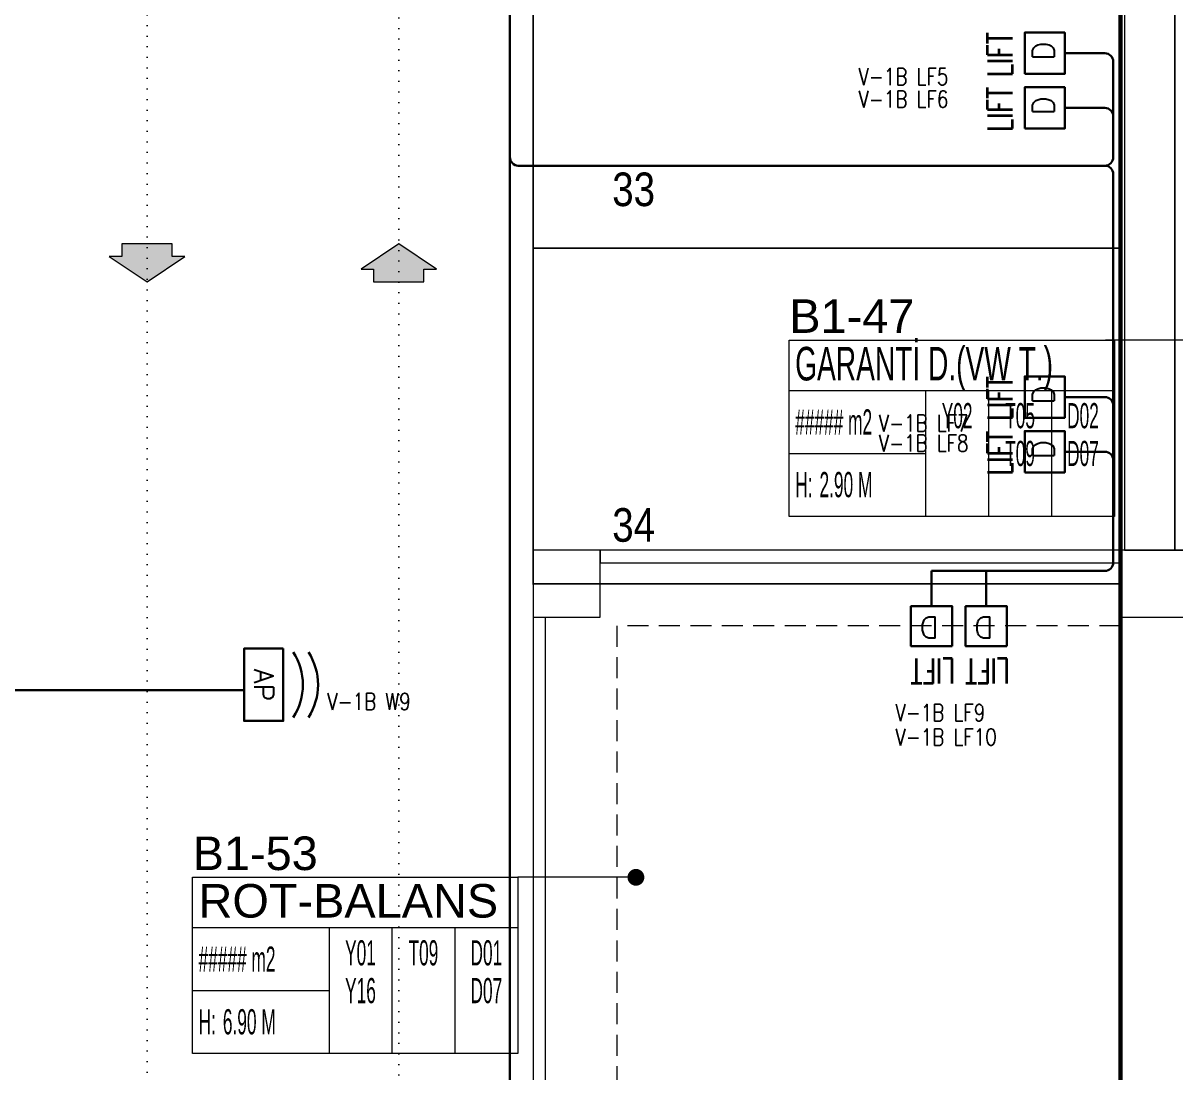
# Model space of a CAD drawing. Header units: metres. Extents: x -13621 to 152406, y -16073 to 22221.
# Drawn here: x 58352 to 59725, y 1058 to 2308 of the extents above; entities that cross this region are included whole.
import ezdxf
from ezdxf.enums import TextEntityAlignment as Align

# ---------------------------------------------------------------- set-up
doc = ezdxf.new("R2010")
doc.units = ezdxf.units.M
doc.header["$LTSCALE"] = 100
doc.header["$MEASUREMENT"] = 0
doc.linetypes.add('DOT2', pattern=[0.125, 0, -0.125])
doc.linetypes.add('HIDDEN', pattern=[0.375, 0.25, -0.125])
doc.layers.get('0').update_dxf_attribs({"color": 9, "lineweight": 9})
for name, color, linetype, lineweight in [('00', 9, 'Continuous', 9), ('01', 9, 'Continuous', 9), ('05', 9, 'Continuous', 9), ('06D', 9, 'Continuous', 9), ('20', 9, 'DOT2', 9), ('21', 9, 'Continuous', 9), ('21_mahal200', 9, 'Continuous', 9), ('Data  Tavan', 170, 'Continuous', 30), ('E-ACCESS POINT (KABLOSUZ ERİŞİM İÇİN)', 7, 'Continuous', 30), ('E-DATA LIFT PRIZI', 7, 'Continuous', 30), ('E-YAZI', 7, 'Continuous', 30)]:
    doc.layers.add(name, color=color, linetype=linetype, lineweight=lineweight)
doc.styles.add('Arial', font='arial.ttf', dxfattribs={"height": 2.5})
doc.styles.add('E-YAZI', font='txttw.shx')
doc.styles.add('MuuM_TEXT-STANDART', font='ARIALN.TTF')
doc.dimstyles.new('MuuM_DIM200', dxfattribs={"dimscale": 20, "dimtxt": 2, "dimasz": 1, "dimexe": 1, "dimexo": 1, "dimgap": 1, "dimtad": 1, "dimdec": 1, "dimrnd": 0.5, "dimdsep": 46, "dimtxsty": 'MuuM_TEXT-STANDART', "dimblk": 'ARCHTICK', "dimcen": 0, "dimdle": 0.15, "dimclrd": 256, "dimclre": 256, "dimclrt": 256, "dimadec": 0, "dimazin": 0, "dimtfac": 5, "dimtdec": 1, "dimtix": 1, "dimtmove": 2, "dimatfit": 3, "dimldrblk": 'DOT', "dimfxl": 3, "dimfxlon": 1, "dimtolj": 1, "dimlwd": -1, "dimlwe": -1, "dimarcsym": 0})

# ---------------------------------------------------------------- blocks, each defined once
blk = doc.blocks.new('*U215')
at = {"layer": 'E-ACCESS POINT (KABLOSUZ ERİŞİM İÇİN)', "color": 4}
blk.add_lwpolyline([(-2.395, 3.237), (2.395, 3.237), (2.395, 0.647), (-2.395, 0.647)], close=True, dxfattribs=at)
at = {"layer": 'E-ACCESS POINT (KABLOSUZ ERİŞİM İÇİN)', "color": 3}
for centre in [(0, 1.555), (0, 0.549)]:
    blk.add_arc(centre, 3.988, 57.1828, 122.8172, dxfattribs=at)
at = {"layer": 'E-ACCESS POINT (KABLOSUZ ERİŞİM İÇİN)', "color": 3, "style": 'E-YAZI'}
blk.add_text('AP', height=1.28, dxfattribs=at).set_placement((-1.054, 1.311))
blk = doc.blocks.new('E-DATA LIFT PRIZI')
at = {"layer": 'E-DATA LIFT PRIZI', "color": 2}
blk.add_line((0, 0), (0, 42), dxfattribs=at)
blk.add_lwpolyline([(-24.6, 89.6), (24.6, 89.6), (24.6, 42), (-24.6, 42)], close=True, dxfattribs=at)
at = {"layer": 'E-DATA LIFT PRIZI', "color": 2, "style": 'E-YAZI', "width": 0.7}
blk.add_text('LIFT', height=30, dxfattribs=at).set_placement((-28, 104.2))
at = {"layer": 'E-DATA LIFT PRIZI', "color": 2, "style": 'E-YAZI'}
blk.add_text('D', height=25.6, dxfattribs=at).set_placement((-8.8, 54.6))
blk = doc.blocks.new('p-kolon_80x80')
blk.add_lwpolyline([(-40, -40), (40, -40), (40, 40), (-40, 40)], close=True)
blk = doc.blocks.new('1.bod.mimari.elk')
at = {"layer": '01'}
for p in [(3000, -6990), (3700, -6990)]:
    blk.add_blockref('p-kolon_80x80', p, dxfattribs=at)
blk = doc.blocks.new('p-birim')
blk.add_lwpolyline([(0, 0), (1, 0), (1, 1), (0, 1)], close=True)
blk = doc.blocks.new('p-işyeri')
at = {"color": 0, "const_width": 2}
blk.add_lwpolyline([(200, 0), (200, 700), (-200, 700), (-200, 0)], close=True, dxfattribs=at)
blk = doc.blocks.new('0_arrow1')
blk.add_hatch(color=254).paths.add_polyline_path([(0, 0), (-22.5, -15), (-15, -15), (-15, -22.5), (15, -22.5), (15, -15), (22.5, -15)])
at = {"linetype": 'ByBlock', "lineweight": -2}
blk.add_lwpolyline([(15, -22.5), (-15, -22.5), (-15, -15), (-22.5, -15), (0, 0), (22.5, -15), (15, -15)], close=True, dxfattribs=at)
blk.add_point((0, 0))
blk = doc.blocks.new('0_roomno2')
blk.add_lwpolyline([(19.375, -10.5), (0, -10.5), (0, 0), (19.375, 0)], close=True)
for points in [[(0, -3), (19.375, -3)], [(8.125, -3), (8.125, -10.5)], [(11.875, -3), (11.875, -10.5)], [(15.625, -3), (15.625, -10.5)], [(0, -6.75), (8.125, -6.75)]]:
    blk.add_lwpolyline(points)
at = {"style": 'MuuM_TEXT-STANDART', "width": 0.6}
blk.add_text('H:', height=1.5, dxfattribs=at).set_placement((0.35, -8.608), align=Align.MIDDLE_LEFT)
at = {"style": 'Arial'}
blk.add_attdef('ODANO', (0, 1.17), '', height=2, dxfattribs=at)
blk.add_attdef('MEKANADI', text='', height=2, dxfattribs=at).set_placement((0.35, -3), align=Align.BOTTOM_LEFT)
at = {"style": 'MuuM_TEXT-STANDART', "width": 0.6}
for tag, p in [('M2', (0.35, -4.875)), ('TEMIZTAVANYUKSEKLIGI', (1.8, -8.608))]:
    blk.add_attdef(tag, text='', height=1.5, dxfattribs=at).set_placement(p, align=Align.MIDDLE_LEFT)
for tag, p in [('YER01', (10, -4.5)), ('TAVAN01', (13.75, -4.5)), ('DUVAR01', (17.5, -4.5)), ('YER02', (10, -6.75)), ('TAVAN02', (13.75, -6.75)), ('DUVAR02', (17.5, -6.75)), ('YER03', (10, -9)), ('TAVAN03', (13.75, -9)), ('DUVAR03', (17.5, -9))]:
    blk.add_attdef(tag, text='', height=1.5, dxfattribs=at).set_placement(p, align=Align.MIDDLE_CENTER)
blk = doc.blocks.new('_ArchTick')
at = {"color": 0, "linetype": 'ByBlock', "const_width": 0.15}
blk.add_lwpolyline([(-0.5, -0.5), (0.5, 0.5)], dxfattribs=at)
blk = doc.blocks.new('_Dot')
at = {"color": 0, "linetype": 'ByBlock', "lineweight": -2}
blk.add_line((-0.5, 0), (-1, 0), dxfattribs=at)
at = {"color": 0, "linetype": 'ByBlock', "const_width": 0.5}
blk.add_lwpolyline([(-0.25, 0, 1), (0.25, 0, 1)], format="xyb", close=True, dxfattribs=at)
blk = doc.blocks.new('1.bod.mimari1.elk')
at = {"layer": '00'}
for points in [[(3740, -6230), (3740, -6230), (3740, -6230), (3725, -6230), (3725, -6950), (3740, -6950), (3740, -6690), (3740, -6690), (3740, -6675), (3740, -6675), (3740, -6230), (3740, -6230)], [(3040, -6965), (3660, -6965), (3660, -6950), (3040, -6950)]]:
    blk.add_lwpolyline(points, close=True, dxfattribs=at)
blk.add_lwpolyline([(2960, -7030), (2960, -7660), (2975, -7660), (2975, -7030)], dxfattribs=at)
at = {"layer": '06D', "linetype": 'DOT2'}
for points in [[(2500, -1650), (2500, -7740, 0.4142136), (3100, -8340), (12425, -8340)], [(2800, -1678.64), (2800, -7740, 0.4142136), (3100, -8040), (11395.6, -8040)]]:
    blk.add_lwpolyline(points, format="xyb", dxfattribs=at)
at = {"layer": '20', "ltscale": 2, "const_width": 5}
blk.add_lwpolyline([(4440, -7830), (3660, -7830), (3660, -4550), (4440, -4550)], close=True, dxfattribs=at)
at = {"layer": '20', "linetype": 'HIDDEN'}
blk.add_lwpolyline([(3060, -7740), (3660, -7740), (3660, -7040), (3060, -7040)], close=True, dxfattribs=at)
at = {"layer": '05', "xscale": 60.00000000000003, "yscale": 720}
blk.add_blockref('p-birim', (3665, -6950), dxfattribs=at)
at = {"layer": '06D', "color": 89, "linetype": 'HIDDEN', "true_color": 0x2e4d23, "rotation": 90}
for p in [(3660, -6390), (3660, -6790)]:
    blk.add_blockref('p-işyeri', p, dxfattribs=at)
at = {"layer": '06D', "xscale": -2, "yscale": 2, "zscale": 2, "rotation": 180}
blk.add_blockref('0_arrow1', (2500, -6630), dxfattribs=at)
at = {"layer": '06D', "xscale": -2, "yscale": 2, "zscale": 2}
blk.add_blockref('0_arrow1', (2800, -6585), dxfattribs=at)
at = {"layer": '21_mahal200'}
ref = blk.add_blockref('0_roomno2', (3265.38, -6699.65), dxfattribs=dict(at, xscale=20, yscale=20, zscale=20))
ref.add_attrib('ODANO', 'B1-47', (3265.38, -6691), dxfattribs={"layer": '0', "height": 40, "style": 'Arial'})
ref.add_attrib('MEKANADI', 'GARANTİ D.(VW T.)', dxfattribs={"layer": '0', "height": 40, "style": 'Arial', "width": 0.6}).set_placement((3272.38, -6759.65), align=Align.BOTTOM_LEFT)
ref.add_attrib('M2', '##### m2', dxfattribs={"layer": '0', "height": 30, "style": 'MuuM_TEXT-STANDART', "width": 0.6}).set_placement((3272.38, -6797.15), align=Align.MIDDLE_LEFT)
ref.add_attrib('TEMIZTAVANYUKSEKLIGI', '2.90 M', dxfattribs={"layer": '0', "height": 30, "style": 'MuuM_TEXT-STANDART', "width": 0.6}).set_placement((3301.38, -6871.81), align=Align.MIDDLE_LEFT)
ref.add_attrib('YER01', 'Y02', dxfattribs={"layer": '0', "height": 30, "style": 'MuuM_TEXT-STANDART', "width": 0.6}).set_placement((3465.38, -6789.65), align=Align.MIDDLE_CENTER)
ref.add_attrib('TAVAN01', 'T05', dxfattribs={"layer": '0', "height": 30, "style": 'MuuM_TEXT-STANDART', "width": 0.6}).set_placement((3540.38, -6789.65), align=Align.MIDDLE_CENTER)
ref.add_attrib('DUVAR01', 'D02', dxfattribs={"layer": '0', "height": 30, "style": 'MuuM_TEXT-STANDART', "width": 0.6}).set_placement((3615.38, -6789.65), align=Align.MIDDLE_CENTER)
ref.add_attrib('TAVAN02', 'T09', dxfattribs={"layer": '0', "height": 30, "style": 'MuuM_TEXT-STANDART', "width": 0.6}).set_placement((3540.38, -6834.65), align=Align.MIDDLE_CENTER)
ref.add_attrib('DUVAR02', 'D07', dxfattribs={"layer": '0', "height": 30, "style": 'MuuM_TEXT-STANDART', "width": 0.6}).set_placement((3615.38, -6834.65), align=Align.MIDDLE_CENTER)
ref = blk.add_blockref('0_roomno2', (2554.32, -7339.87), dxfattribs=dict(at, xscale=20, yscale=20, zscale=20))
ref.add_attrib('ODANO', 'B1-53', (2554.32, -7331.22), dxfattribs={"layer": '0', "height": 40, "style": 'Arial'})
ref.add_attrib('MEKANADI', 'ROT-BALANS', dxfattribs={"layer": '0', "height": 40, "style": 'Arial'}).set_placement((2561.32, -7399.87), align=Align.BOTTOM_LEFT)
ref.add_attrib('M2', '##### m2', dxfattribs={"layer": '0', "height": 30, "style": 'MuuM_TEXT-STANDART', "width": 0.6}).set_placement((2561.32, -7437.37), align=Align.MIDDLE_LEFT)
ref.add_attrib('TEMIZTAVANYUKSEKLIGI', '6.90 M', dxfattribs={"layer": '0', "height": 30, "style": 'MuuM_TEXT-STANDART', "width": 0.6}).set_placement((2590.32, -7512.03), align=Align.MIDDLE_LEFT)
ref.add_attrib('YER01', 'Y01', dxfattribs={"layer": '0', "height": 30, "style": 'MuuM_TEXT-STANDART', "width": 0.6}).set_placement((2754.32, -7429.87), align=Align.MIDDLE_CENTER)
ref.add_attrib('TAVAN01', 'T09', dxfattribs={"layer": '0', "height": 30, "style": 'MuuM_TEXT-STANDART', "width": 0.6}).set_placement((2829.32, -7429.87), align=Align.MIDDLE_CENTER)
ref.add_attrib('DUVAR01', 'D01', dxfattribs={"layer": '0', "height": 30, "style": 'MuuM_TEXT-STANDART', "width": 0.6}).set_placement((2904.32, -7429.87), align=Align.MIDDLE_CENTER)
ref.add_attrib('YER02', 'Y16', dxfattribs={"layer": '0', "height": 30, "style": 'MuuM_TEXT-STANDART', "width": 0.6}).set_placement((2754.32, -7474.87), align=Align.MIDDLE_CENTER)
ref.add_attrib('DUVAR02', 'D07', dxfattribs={"layer": '0', "height": 30, "style": 'MuuM_TEXT-STANDART', "width": 0.6}).set_placement((2904.32, -7474.87), align=Align.MIDDLE_CENTER)
at = {"layer": '21', "style": 'MuuM_TEXT-STANDART'}
for s, p in [('33', (3054.38, -6551.88)), ('34', (3054.38, -6951.88))]:
    blk.add_text(s, height=40, dxfattribs=at).set_placement(p, align=Align.BOTTOM_LEFT)
at = {"layer": '21_mahal200'}
for points in [[(3838.2, -6699.65), (3642.2, -6699.65)], [(3082.59, -7339.87), (2941.82, -7339.87)]]:
    blk.add_leader(points, dimstyle='MuuM_DIM200', override={"dimasz": 1, "dimfxl": 10}, dxfattribs=at)

msp = doc.modelspace()

# ---------------------------------------------------------------- linework, layer by layer
at = {"layer": 'Data  Tavan'}
for p, q in [((58932.4, 2517.6), (58932.4, 2148.3)), ((59635.6, 2272.3), (59641.4, 2272.3)), ((59651.4, 2197.1), (59651.4, 2262.3)), ((59635.6, 2207.1), (59641.4, 2207.1)), ((59651.4, 2197.1), (59651.4, 2148.3)), ((58932.4, 2173.1), (58932.4, 1640)), ((59651.4, 2160.7), (59651.4, 2148.3)), ((59641.4, 2138.3), (58942.4, 2138.3)), ((59651.4, 2128.3), (59651.4, 2005)), ((59651.4, 2005), (59651.4, 1762.2)), ((59635.4, 1862.5), (59641.4, 1862.5)), ((59651.4, 1852.5), (59651.4, 1774.8)), ((58932.4, 1786.9), (58932.4, 777.4)), ((59635.6, 1797.4), (59641.4, 1797.4)), ((59651.4, 1787.4), (59651.4, 1745.9)), ((59651.4, 1745.9), (59651.4, 1665.3)), ((59435, 1655.3), (59641.4, 1655.3)), ((57707.5, 1513), (58615.6, 1513))]:
    msp.add_line(p, q, dxfattribs=at)
for centre, start, end in [((59641.4, 2262.3), 0, 90), ((59641.4, 2197.1), 0, 90), ((58942.4, 2148.3), 180, 270), ((59641.4, 2148.3), 270, 0), ((59641.4, 2128.3), 0, 90), ((59641.4, 1852.5), 0, 90), ((59641.4, 1787.4), 0, 90), ((59641.4, 1665.3), 270, 0)]:
    msp.add_arc(centre, 10, start, end, dxfattribs=at)

# ---------------------------------------------------------------- block references
at = {"layer": '06D'}
for name in ['1.bod.mimari.elk', '1.bod.mimari1.elk']:
    msp.add_blockref(name, (56000, 8630), dxfattribs=at)
at = {"layer": 'E-ACCESS POINT (KABLOSUZ ERİŞİM İÇİN)', "xscale": 18, "yscale": 18, "zscale": 18, "rotation": 270}
msp.add_blockref('*U215', (58604, 1519.6), dxfattribs=at)
at = {"layer": 'E-DATA LIFT PRIZI', "color": 1}
for p, rotation in [((59635.6, 2272.3), 89.99999999999999), ((59635.6, 2207.1), 89.99999999999999), ((59635.6, 1862.5), 89.99999999999999), ((59635.6, 1797.4), 89.99999999999999), ((59435, 1655.3), 180), ((59500.1, 1655.3), 180)]:
    msp.add_blockref('E-DATA LIFT PRIZI', p, dxfattribs=dict(at, rotation=rotation))

# ---------------------------------------------------------------- texts
at = {"layer": 'E-YAZI', "color": 6, "style": 'E-YAZI', "width": 0.8}
for s, p in [('V-1B LF5', (59347.9, 2234.4)), ('V-1B LF6', (59347.9, 2207.6)), ('V-1B LF7', (59372, 1821.4)), ('V-1B LF8', (59372, 1797.6)), ('V-1B W9', (58714.8, 1489.7)), ('V-1B LF9', (59391.9, 1476.4)), ('V-1B LF10', (59391.9, 1447.3))]:
    msp.add_text(s, height=20, dxfattribs=at).set_placement(p)

doc.saveas('drawing.dxf')
